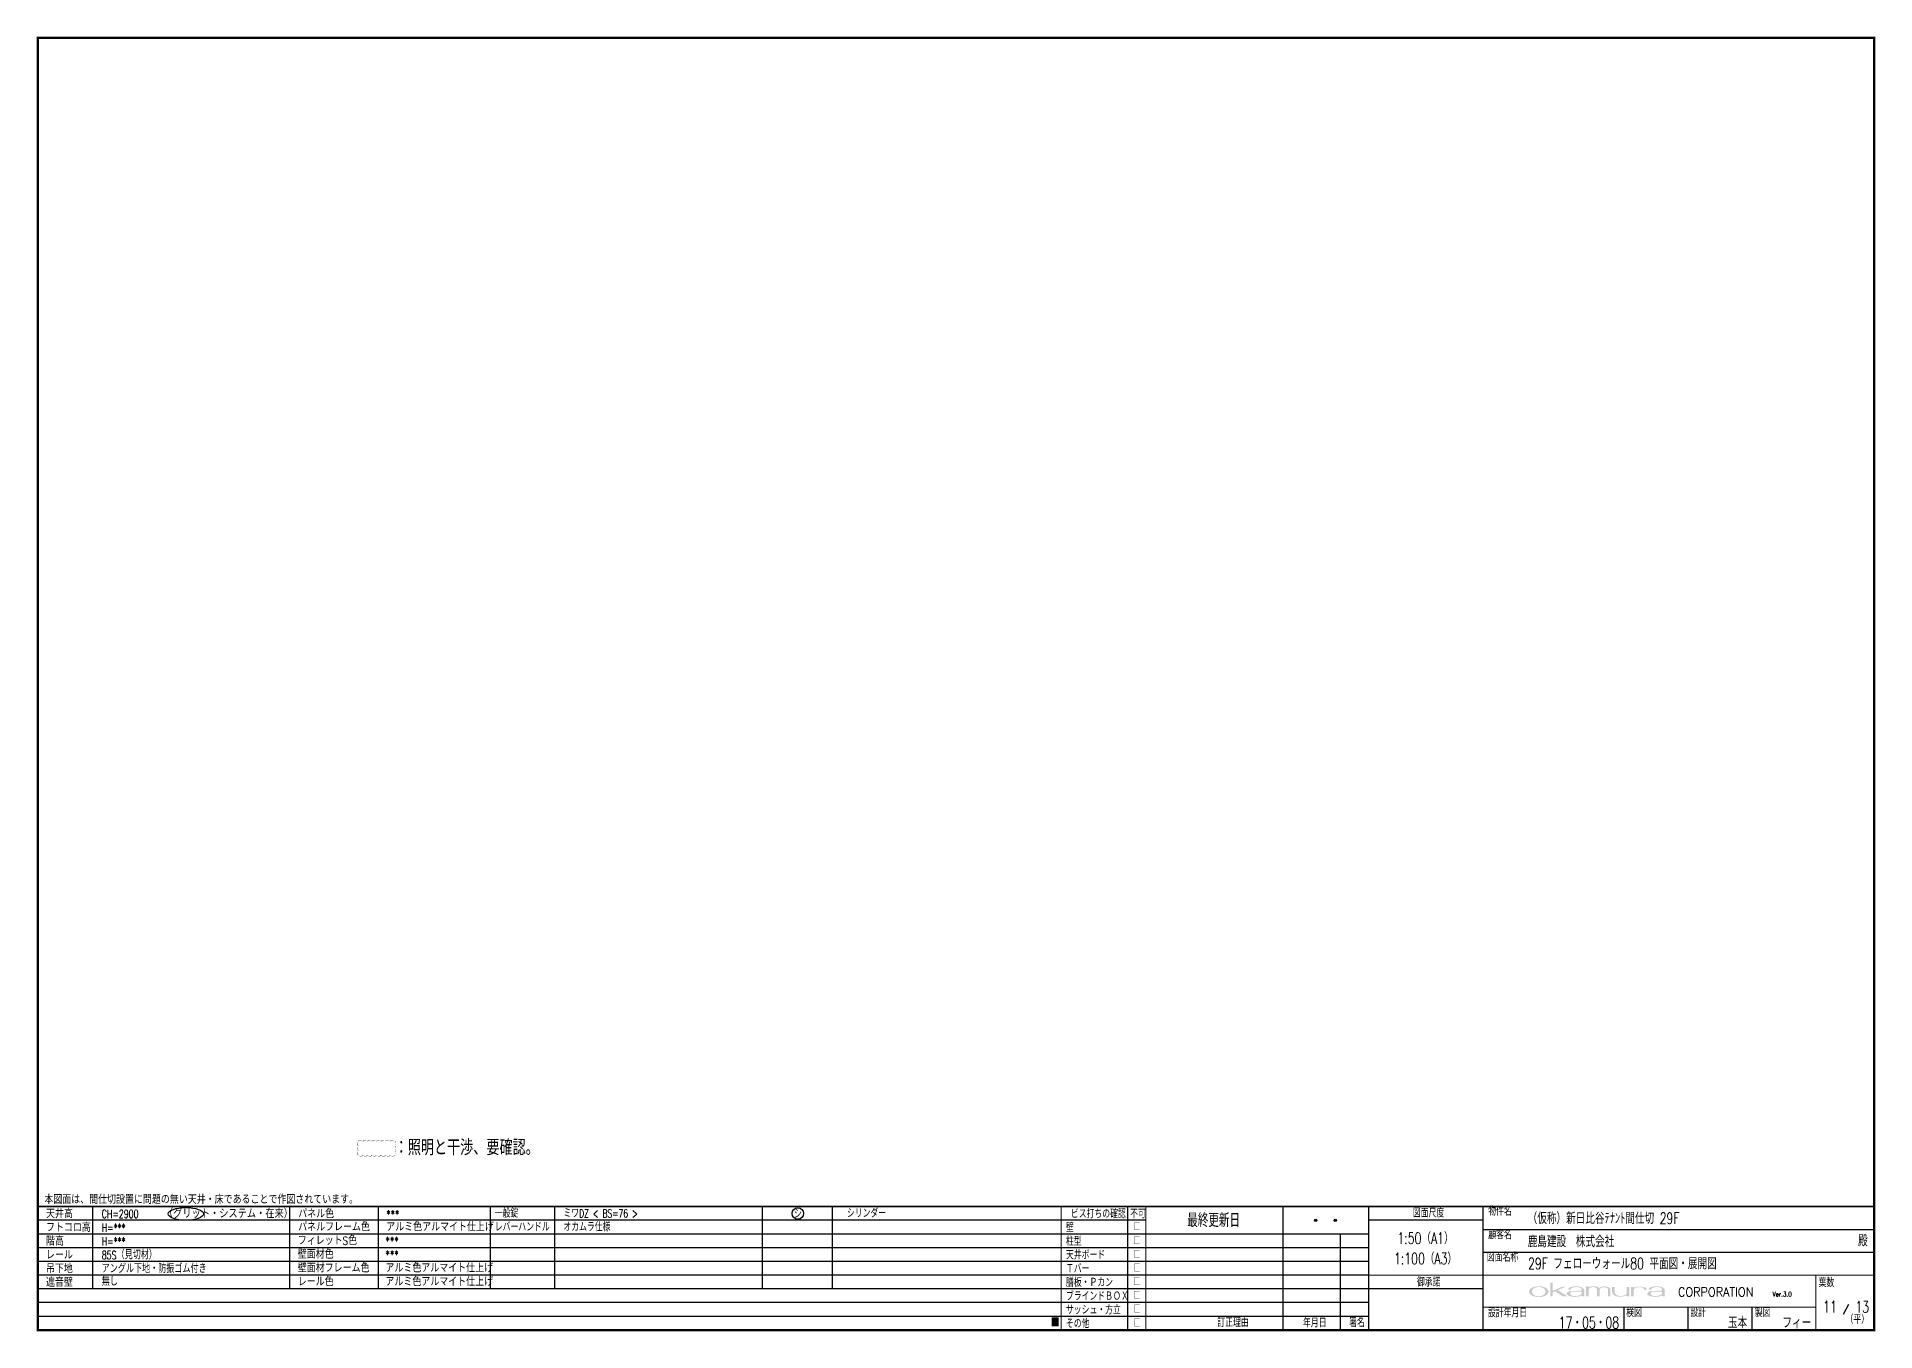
# Model space of a CAD drawing. Header units: millimetres. Extents: x -336714 to 313259, y -164504 to 205815.
# Drawn here: x -304360 to -264160, y -164504 to -136204 of the extents above; entities that cross this region are included whole.
import ezdxf
from ezdxf.enums import TextEntityAlignment as Align

# ---------------------------------------------------------------- set-up
doc = ezdxf.new("R2010")
doc.units = ezdxf.units.MM
doc.header["$LTSCALE"] = 10
for name, color, linetype in [('_図面枠', 7, 'Continuous'), ('_図面補足', 3, 'Continuous'), ('_文字', 3, 'Continuous'), ('_汎用', 30, 'Continuous'), ('_矢視', 120, 'Continuous')]:
    doc.layers.add(name, color=color, linetype=linetype)
doc.styles.add('OKAMURA', font='simplex8.shx', dxfattribs={"width": 0.7, "bigfont": 'BIGFONT.shx'})
doc.styles.add('OKAMURA-G', font='MS Gothic.ttf', dxfattribs={"width": 0.7})
doc.styles.get("Standard").update_dxf_attribs({"font": 'simplex8.shx', "bigfont": 'BIGFONT.shx'})

# ---------------------------------------------------------------- blocks, each defined once
blk = doc.blocks.new('Zuwaku_A1')
at = {"layer": '_図面枠', "linetype": 'Continuous'}
h = blk.add_hatch(color=7, dxfattribs=at)
edge = h.paths.add_edge_path()
edge.add_ellipse((656.35, 16.81), major_axis=(-4.3, 0), ratio=0.54777, start_angle=0, end_angle=360)
edge = h.paths.add_edge_path(flags=16)
edge.add_ellipse((656.35, 16.81), major_axis=(-2.96, 0), ratio=0.693584, start_angle=0, end_angle=360)
h.paths.add_polyline_path([(664.66, 17.47), (668.1, 18.92), (666.56, 18.92), (662.5, 17.2), (662.51, 20.72), (661.35, 20.72), (661.35, 14.72), (662.51, 14.72), (662.51, 16.55), (663.49, 16.97), (666.91, 14.72), (668.96, 14.72)])
edge = h.paths.add_edge_path()
edge.add_spline(control_points=[(676.26, 15.22), (676.26, 15.22), (676.26, 17.51), (676.26, 17.51)], knot_values=[0, 0, 0, 0, 1, 1, 1, 1], degree=3, periodic=0)
edge.add_spline(control_points=[(676.26, 17.51), (676.26, 18.11), (675.3, 19.17), (672.72, 19.17)], knot_values=[1, 1, 1, 1, 2, 2, 2, 2], degree=3, periodic=0)
edge.add_spline(control_points=[(672.72, 19.17), (670.78, 19.17), (669.21, 18.67), (669.21, 17.73)], knot_values=[2, 2, 2, 2, 3, 3, 3, 3], degree=3, periodic=0)
edge.add_line((669.21, 17.73), (670.42, 17.73))
edge.add_spline(control_points=[(670.42, 17.73), (670.42, 17.89), (670.53, 18.83), (672.75, 18.83)], knot_values=[5, 5, 5, 5, 6, 6, 6, 6], degree=3, periodic=0)
edge.add_spline(control_points=[(672.75, 18.83), (674.87, 18.83), (674.98, 18.01), (675.06, 17.73)], knot_values=[6, 6, 6, 6, 7, 7, 7, 7], degree=3, periodic=0)
edge.add_spline(control_points=[(675.06, 17.73), (675.06, 17.73), (675.11, 17.5), (675.02, 17.39)], knot_values=[7, 7, 7, 7, 8, 8, 8, 8], degree=3, periodic=0)
edge.add_spline(control_points=[(675.02, 17.39), (674.89, 17.22), (674.39, 17.22), (674.39, 17.22)], knot_values=[8, 8, 8, 8, 9, 9, 9, 9], degree=3, periodic=0)
edge.add_spline(control_points=[(674.39, 17.22), (673.93, 17.13), (670.82, 17.15), (670.82, 17.15)], knot_values=[9, 9, 9, 9, 10, 10, 10, 10], degree=3, periodic=0)
edge.add_spline(control_points=[(670.82, 17.15), (670.08, 17.15), (668.59, 16.77), (668.59, 15.89)], knot_values=[10, 10, 10, 10, 11, 11, 11, 11], degree=3, periodic=0)
edge.add_spline(control_points=[(668.59, 15.89), (668.59, 15.13), (670.18, 14.52), (672.15, 14.52)], knot_values=[11, 11, 11, 11, 12, 12, 12, 12], degree=3, periodic=0)
edge.add_spline(control_points=[(672.15, 14.52), (673.24, 14.52), (674.22, 14.71), (674.88, 15.01)], knot_values=[12, 12, 12, 12, 13, 13, 13, 13], degree=3, periodic=0)
edge.add_spline(control_points=[(674.88, 15.01), (674.88, 15.01), (675.02, 15.08), (675.06, 14.98)], knot_values=[13, 13, 13, 13, 14, 14, 14, 14], degree=3, periodic=0)
edge.add_spline(control_points=[(675.06, 14.98), (675.09, 14.87), (675.22, 14.75), (675.36, 14.75), (675.51, 14.75), (676.3, 14.75), (676.3, 14.75)], knot_values=[14, 14, 14, 14, 15, 15, 15, 16, 16, 16, 16], degree=3, periodic=0)
edge.add_spline(control_points=[(676.3, 14.75), (676.3, 14.75), (676.37, 14.75), (676.37, 14.79), (676.37, 14.84), (676.26, 15.09), (676.26, 15.22)], knot_values=[16, 16, 16, 16, 17, 17, 17, 18, 18, 18, 18], degree=3, periodic=0)
edge = h.paths.add_edge_path(flags=16)
edge.add_spline(control_points=[(670.06, 15.97), (670.06, 16.26), (670.35, 16.87), (671.31, 16.87)], knot_values=[3, 3, 3, 3, 4, 4, 4, 4], degree=3, periodic=0)
edge.add_spline(control_points=[(671.31, 16.87), (671.31, 16.87), (674.93, 16.87), (674.93, 16.87)], knot_values=[4, 4, 4, 4, 5, 5, 5, 5], degree=3, periodic=0)
edge.add_spline(control_points=[(674.93, 16.87), (675.02, 16.87), (675.09, 16.8), (675.09, 16.72)], knot_values=[5, 5, 5, 5, 6, 6, 6, 6], degree=3, periodic=0)
edge.add_spline(control_points=[(675.09, 16.72), (675.09, 16.72), (675.09, 16.72), (675.09, 16.72)], knot_values=[6, 6, 6, 6, 7, 7, 7, 7], degree=3, periodic=0)
edge.add_spline(control_points=[(675.09, 16.72), (675.09, 16.72), (675.09, 15.97), (675.09, 15.97)], knot_values=[0, 0, 0, 0, 1, 1, 1, 1], degree=3, periodic=0)
edge.add_spline(control_points=[(675.09, 15.97), (675.09, 15.37), (673.57, 14.9), (672.22, 14.9)], knot_values=[1, 1, 1, 1, 2, 2, 2, 2], degree=3, periodic=0)
edge.add_spline(control_points=[(672.22, 14.9), (671.02, 14.9), (670.06, 15.37), (670.06, 15.97)], knot_values=[2, 2, 2, 2, 3, 3, 3, 3], degree=3, periodic=0)
edge = h.paths.add_edge_path()
edge.add_spline(control_points=[(678.22, 17.51), (678.24, 18.31), (679.09, 18.82), (680.09, 18.82)], knot_values=[8, 8, 8, 8, 9, 9, 9, 9], degree=3, periodic=0)
edge.add_spline(control_points=[(680.09, 18.82), (681.11, 18.82), (681.88, 18.27), (681.88, 17.77)], knot_values=[9, 9, 9, 9, 10, 10, 10, 10], degree=3, periodic=0)
edge.add_spline(control_points=[(681.88, 17.77), (681.88, 17.77), (681.88, 14.72), (681.88, 14.72)], knot_values=[10, 10, 10, 10, 11, 11, 11, 11], degree=3, periodic=0)
edge.add_spline(control_points=[(681.88, 14.72), (681.88, 14.72), (682.99, 14.72), (682.99, 14.72)], knot_values=[11, 11, 11, 11, 12, 12, 12, 12], degree=3, periodic=0)
edge.add_spline(control_points=[(682.99, 14.72), (682.99, 14.72), (682.99, 17.65), (682.99, 17.65)], knot_values=[12, 12, 12, 12, 13, 13, 13, 13], degree=3, periodic=0)
edge.add_spline(control_points=[(682.99, 17.65), (682.99, 17.65), (682.99, 17.65), (682.99, 17.65)], knot_values=[13, 13, 13, 13, 13.99999, 13.99999, 13.99999, 13.99999], degree=3, periodic=0)
edge.add_spline(control_points=[(682.99, 17.65), (682.99, 18.08), (683.82, 18.76), (684.83, 18.76)], knot_values=[14, 14, 14, 14, 15, 15, 15, 15], degree=3, periodic=0)
edge.add_spline(control_points=[(684.83, 18.76), (685.85, 18.76), (686.62, 18.31), (686.62, 17.8)], knot_values=[15, 15, 15, 15, 16, 16, 16, 16], degree=3, periodic=0)
edge.add_spline(control_points=[(686.62, 17.8), (686.62, 17.8), (686.62, 14.71), (686.62, 14.71)], knot_values=[16, 16, 16, 16, 17, 17, 17, 17], degree=3, periodic=0)
edge.add_spline(control_points=[(686.62, 14.71), (686.62, 14.71), (687.73, 14.71), (687.73, 14.71)], knot_values=[17, 17, 17, 17, 18, 18, 18, 18], degree=3, periodic=0)
edge.add_spline(control_points=[(687.73, 14.71), (687.73, 14.71), (687.73, 17.81), (687.73, 17.81)], knot_values=[18, 18, 18, 18, 19, 19, 19, 19], degree=3, periodic=0)
edge.add_spline(control_points=[(687.73, 17.81), (687.73, 18.33), (686.53, 19.13), (685.11, 19.13)], knot_values=[19, 19, 19, 19, 20, 20, 20, 20], degree=3, periodic=0)
edge.add_spline(control_points=[(685.11, 19.13), (684.1, 19.13), (683.18, 18.79), (682.75, 18.35)], knot_values=[0, 0, 0, 0, 1, 1, 1, 1], degree=3, periodic=0)
edge.add_spline(control_points=[(682.75, 18.35), (682.32, 18.9), (681.51, 19.16), (680.37, 19.16)], knot_values=[1, 1, 1, 1, 2, 2, 2, 2], degree=3, periodic=0)
edge.add_spline(control_points=[(680.37, 19.16), (679.61, 19.16), (678.81, 19), (678.24, 18.74)], knot_values=[2, 2, 2, 2, 3, 3, 3, 3], degree=3, periodic=0)
edge.add_spline(control_points=[(678.24, 18.74), (678.24, 18.74), (678.24, 19.07), (678.24, 19.07)], knot_values=[3, 3, 3, 3, 4, 4, 4, 4], degree=3, periodic=0)
edge.add_spline(control_points=[(678.24, 19.07), (678.24, 19.07), (677.06, 19.07), (677.06, 19.07)], knot_values=[4, 4, 4, 4, 5, 5, 5, 5], degree=3, periodic=0)
edge.add_spline(control_points=[(677.06, 19.07), (677.06, 19.07), (677.06, 14.72), (677.06, 14.72)], knot_values=[5, 5, 5, 5, 6, 6, 6, 6], degree=3, periodic=0)
edge.add_spline(control_points=[(677.06, 14.72), (677.06, 14.72), (678.22, 14.72), (678.22, 14.72)], knot_values=[6, 6, 6, 6, 7, 7, 7, 7], degree=3, periodic=0)
edge.add_spline(control_points=[(678.22, 14.72), (678.22, 14.72), (678.22, 17.51), (678.22, 17.51)], knot_values=[7, 7, 7, 7, 8, 8, 8, 8], degree=3, periodic=0)
edge = h.paths.add_edge_path()
edge.add_spline(control_points=[(689.57, 16.35), (689.57, 16.35), (689.57, 18.89), (689.57, 18.89)], knot_values=[3, 3, 3, 3, 4, 4, 4, 4], degree=3, periodic=0)
edge.add_spline(control_points=[(689.57, 18.89), (689.57, 18.89), (688.46, 18.89), (688.46, 18.89)], knot_values=[4, 4, 4, 4, 5, 5, 5, 5], degree=3, periodic=0)
edge.add_spline(control_points=[(688.46, 18.89), (688.46, 18.89), (688.46, 16.46), (688.46, 16.46)], knot_values=[5, 5, 5, 5, 6, 6, 6, 6], degree=3, periodic=0)
edge.add_spline(control_points=[(688.46, 16.46), (688.46, 15.53), (689.96, 14.56), (691.9, 14.56)], knot_values=[6, 6, 6, 6, 7, 7, 7, 7], degree=3, periodic=0)
edge.add_spline(control_points=[(691.9, 14.56), (692.86, 14.56), (694.01, 14.84), (694.77, 15.22)], knot_values=[7, 7, 7, 7, 8, 8, 8, 8], degree=3, periodic=0)
edge.add_spline(control_points=[(694.77, 15.22), (694.77, 15.22), (694.76, 14.71), (694.76, 14.71)], knot_values=[8, 8, 8, 8, 9, 9, 9, 9], degree=3, periodic=0)
edge.add_spline(control_points=[(694.76, 14.71), (694.76, 14.71), (695.94, 14.71), (695.94, 14.71)], knot_values=[9, 9, 9, 9, 10, 10, 10, 10], degree=3, periodic=0)
edge.add_spline(control_points=[(695.94, 14.71), (695.94, 14.71), (695.94, 18.89), (695.94, 18.89)], knot_values=[10, 10, 10, 10, 11, 11, 11, 11], degree=3, periodic=0)
edge.add_spline(control_points=[(695.94, 18.89), (695.94, 18.89), (694.78, 18.89), (694.78, 18.89)], knot_values=[11, 11, 11, 11, 12, 12, 12, 12], degree=3, periodic=0)
edge.add_spline(control_points=[(694.78, 18.89), (694.78, 18.89), (694.78, 16.01), (694.78, 16.01)], knot_values=[0, 0, 0, 0, 1, 1, 1, 1], degree=3, periodic=0)
edge.add_spline(control_points=[(694.78, 16.01), (694.69, 15.42), (693.28, 14.88), (692.1, 14.88)], knot_values=[1, 1, 1, 1, 2, 2, 2, 2], degree=3, periodic=0)
edge.add_spline(control_points=[(692.1, 14.88), (690.41, 14.88), (689.57, 15.85), (689.57, 16.35)], knot_values=[2, 2, 2, 2, 3, 3, 3, 3], degree=3, periodic=0)
edge = h.paths.add_edge_path()
edge.add_spline(control_points=[(697.85, 17.5), (697.85, 17.5), (697.86, 17.5), (697.86, 17.5)], knot_values=[6, 6, 6, 6, 6.99999, 6.99999, 6.99999, 6.99999], degree=3, periodic=0)
edge.add_spline(control_points=[(697.86, 17.5), (697.86, 18.11), (699.07, 18.79), (700.55, 18.79)], knot_values=[7, 7, 7, 7, 8, 8, 8, 8], degree=3, periodic=0)
edge.add_spline(control_points=[(700.55, 18.79), (701.81, 18.79), (702.29, 18.22), (702.44, 17.73)], knot_values=[8, 8, 8, 8, 9, 9, 9, 9], degree=3, periodic=0)
edge.add_spline(control_points=[(702.44, 17.73), (702.44, 17.73), (703.75, 17.73), (703.75, 17.73)], knot_values=[9, 9, 9, 9, 10, 10, 10, 10], degree=3, periodic=0)
edge.add_spline(control_points=[(703.75, 17.73), (703.51, 18.42), (702.69, 18.97), (700.56, 18.97)], knot_values=[10, 10, 10, 10, 11, 11, 11, 11], degree=3, periodic=0)
edge.add_spline(control_points=[(700.56, 18.97), (699.45, 18.97), (698.49, 18.76), (697.85, 18.45)], knot_values=[0, 0, 0, 0, 1, 1, 1, 1], degree=3, periodic=0)
edge.add_spline(control_points=[(697.85, 18.45), (697.85, 18.45), (697.85, 18.88), (697.85, 18.88)], knot_values=[1, 1, 1, 1, 2, 2, 2, 2], degree=3, periodic=0)
edge.add_spline(control_points=[(697.85, 18.88), (697.85, 18.88), (696.71, 18.88), (696.71, 18.88)], knot_values=[2, 2, 2, 2, 3, 3, 3, 3], degree=3, periodic=0)
edge.add_spline(control_points=[(696.71, 18.88), (696.71, 18.88), (696.71, 14.72), (696.71, 14.72)], knot_values=[3, 3, 3, 3, 4, 4, 4, 4], degree=3, periodic=0)
edge.add_spline(control_points=[(696.71, 14.72), (696.71, 14.72), (697.85, 14.72), (697.85, 14.72)], knot_values=[4, 4, 4, 4, 5, 5, 5, 5], degree=3, periodic=0)
edge.add_spline(control_points=[(697.85, 14.72), (697.85, 14.72), (697.85, 17.5), (697.85, 17.5)], knot_values=[5, 5, 5, 5, 6, 6, 6, 6], degree=3, periodic=0)
edge = h.paths.add_edge_path()
edge.add_spline(control_points=[(711.44, 15.22), (711.44, 15.22), (711.44, 17.51), (711.44, 17.51)], knot_values=[0, 0, 0, 0, 1, 1, 1, 1], degree=3, periodic=0)
edge.add_spline(control_points=[(711.44, 17.51), (711.44, 18.11), (710.48, 19.17), (707.9, 19.17)], knot_values=[1, 1, 1, 1, 2, 2, 2, 2], degree=3, periodic=0)
edge.add_spline(control_points=[(707.9, 19.17), (705.96, 19.17), (704.39, 18.67), (704.39, 17.73)], knot_values=[2, 2, 2, 2, 3, 3, 3, 3], degree=3, periodic=0)
edge.add_line((704.39, 17.73), (705.6, 17.73))
edge.add_spline(control_points=[(705.6, 17.73), (705.6, 17.89), (705.71, 18.83), (707.93, 18.83)], knot_values=[5, 5, 5, 5, 6, 6, 6, 6], degree=3, periodic=0)
edge.add_spline(control_points=[(707.93, 18.83), (710.05, 18.83), (710.16, 18.01), (710.24, 17.73)], knot_values=[6, 6, 6, 6, 7, 7, 7, 7], degree=3, periodic=0)
edge.add_spline(control_points=[(710.24, 17.73), (710.24, 17.73), (710.29, 17.5), (710.21, 17.39)], knot_values=[7, 7, 7, 7, 8, 8, 8, 8], degree=3, periodic=0)
edge.add_spline(control_points=[(710.21, 17.39), (710.07, 17.22), (709.57, 17.22), (709.57, 17.22)], knot_values=[8, 8, 8, 8, 9, 9, 9, 9], degree=3, periodic=0)
edge.add_spline(control_points=[(709.57, 17.22), (709.11, 17.13), (706, 17.15), (706, 17.15)], knot_values=[9, 9, 9, 9, 10, 10, 10, 10], degree=3, periodic=0)
edge.add_spline(control_points=[(706, 17.15), (705.27, 17.15), (703.77, 16.77), (703.77, 15.89)], knot_values=[10, 10, 10, 10, 11, 11, 11, 11], degree=3, periodic=0)
edge.add_spline(control_points=[(703.77, 15.89), (703.77, 15.13), (705.36, 14.52), (707.33, 14.52)], knot_values=[11, 11, 11, 11, 12, 12, 12, 12], degree=3, periodic=0)
edge.add_spline(control_points=[(707.33, 14.52), (708.42, 14.52), (709.4, 14.71), (710.06, 15.01)], knot_values=[12, 12, 12, 12, 13, 13, 13, 13], degree=3, periodic=0)
edge.add_spline(control_points=[(710.06, 15.01), (710.06, 15.01), (710.2, 15.08), (710.24, 14.98)], knot_values=[13, 13, 13, 13, 14, 14, 14, 14], degree=3, periodic=0)
edge.add_spline(control_points=[(710.24, 14.98), (710.27, 14.87), (710.4, 14.75), (710.55, 14.75), (710.69, 14.75), (711.48, 14.75), (711.48, 14.75)], knot_values=[14, 14, 14, 14, 15, 15, 15, 16, 16, 16, 16], degree=3, periodic=0)
edge.add_spline(control_points=[(711.48, 14.75), (711.48, 14.75), (711.56, 14.75), (711.56, 14.79), (711.56, 14.84), (711.44, 15.09), (711.44, 15.22)], knot_values=[16, 16, 16, 16, 17, 17, 17, 18, 18, 18, 18], degree=3, periodic=0)
edge = h.paths.add_edge_path(flags=16)
edge.add_spline(control_points=[(710.27, 15.97), (710.27, 15.97), (710.27, 16.72), (710.27, 16.72)], knot_values=[0, 0, 0, 0, 1, 1, 1, 1], degree=3, periodic=0)
edge.add_spline(control_points=[(710.27, 16.72), (710.27, 16.8), (710.2, 16.87), (710.11, 16.87)], knot_values=[5, 5, 5, 5, 6, 6, 6, 6], degree=3, periodic=0)
edge.add_spline(control_points=[(710.11, 16.87), (710.11, 16.87), (706.49, 16.87), (706.49, 16.87)], knot_values=[4, 4, 4, 4, 5, 5, 5, 5], degree=3, periodic=0)
edge.add_spline(control_points=[(706.49, 16.87), (705.54, 16.87), (705.24, 16.26), (705.24, 15.97)], knot_values=[3, 3, 3, 3, 4, 4, 4, 4], degree=3, periodic=0)
edge.add_spline(control_points=[(705.24, 15.97), (705.24, 15.37), (706.2, 14.9), (707.4, 14.9)], knot_values=[2, 2, 2, 2, 3, 3, 3, 3], degree=3, periodic=0)
edge.add_spline(control_points=[(707.4, 14.9), (708.75, 14.9), (710.27, 15.37), (710.27, 15.97)], knot_values=[1, 1, 1, 1, 2, 2, 2, 2], degree=3, periodic=0)
at = {"layer": '_図面枠', "color": 7}
for p, q in [((476.5, 54), (476.5, 0)), ((632, 44), (803, 44)), ((632, 34), (803, 34))]:
    blk.add_line(p, q, dxfattribs=at)
at = {"layer": '_図面枠', "color": 7, "linetype": 'Continuous'}
for p, q in [((544.5, 54), (544.5, 0)), ((484.5, 48), (0, 48)), ((582, 42), (0, 42)), ((569.5, 42), (569.5, 0)), ((632, 48), (582, 48)), ((582, 36), (0, 36)), ((582, 30), (0, 30)), ((484.5, 24), (0, 24)), ((632, 18), (0, 18)), ((582, 24), (484.5, 24)), ((582, 12), (0, 12)), ((693.5, 10), (693.5, 0)), ((721.5, 10), (721.5, 0)), ((749.5, 10), (749.5, 0)), ((789.56, 6.99), (791.94, 11.38)), ((582, 6), (0, 6))]:
    blk.add_line(p, q, dxfattribs=at)
at = {"layer": '_図面枠', "color": 7, "const_width": 1}
blk.add_lwpolyline([(803, 565), (0, 565), (0, 0), (803, 0)], close=True, dxfattribs=at)
at = {"layer": '_図面枠', "color": 7}
for points, const_width in [([(0, 54), (803, 54)], 0.7), ([(582, 24), (803, 24)], 0.5), ([(632, 10), (777.5, 10)], 0.5)]:
    blk.add_lwpolyline(points, dxfattribs=dict(at, const_width=const_width))
at = {"layer": '_図面枠', "color": 7, "linetype": 'Continuous', "const_width": 0.5}
for points in [[(447.5, 54), (447.5, 0)], [(484.5, 54), (484.5, 0)], [(582, 54), (582, 0)], [(632, 54), (632, 0)], [(777.5, 24), (777.5, 0)]]:
    blk.add_lwpolyline(points, dxfattribs=at)
at = {"layer": '_図面枠', "color": 7, "linetype": 'Continuous'}
for centre, radius in [((558.84, 48.01), 0.5), ((558.84, 48.01), 0.25), ((567.34, 48.01), 0.5), ((567.34, 48.01), 0.25)]:
    blk.add_circle(centre, radius, dxfattribs=at)
at = {"layer": '_図面枠', "color": 3, "style": 'OKAMURA', "width": 0.7}
for s, height, p in [('ビス打ちの確認', 3.5, (451.74, 48.95)), ('不可', 3.5, (477.67, 48.95)), ('最終更新日', 6, (502.65, 45.02)), ('図面尺度 ', 3.5, (601.31, 49.3)), ('物件名 ', 3.5, (634.27, 50.08)), ('壁', 3.5, (449.59, 42.95)), ('柱型', 3.5, (449.59, 36.95)), ('顧客名 ', 3.5, (634.27, 39.81)), ('殿', 5, (796, 36.61)), ('天井ボード', 3.5, (449.59, 30.95)), ('図面名称 ', 3.5, (633.67, 29.99)), ('Ｔバー', 3.5, (449.59, 24.95)), ('膳板・Ｐカン', 3.5, (449.59, 18.95)), ('ブラインドＢＯＸ', 3.5, (449.59, 12.95)), ('御承諾', 3.5, (603.08, 19.09)), ('葉数 ', 3.5, (778.75, 18.84)), ('サッシュ・方立', 3.5, (449.59, 6.95)), ('設計年月日 ', 3.5, (634.13, 5.63)), ('検図 ', 3.5, (694.58, 5.77)), ('設計 ', 3.5, (722.64, 5.77)), ('製図 ', 3.5, (750.84, 5.77)), ('その他', 3.5, (449.59, 0.95)), ('訂正理由 ', 3.5, (515.81, 1.46)), ('年月日 ', 3.5, (553.25, 1.26)), ('署名 ', 3.5, (573.44, 1.4))]:
    blk.add_text(s, height=height, dxfattribs=at).set_placement(p)
at = {"layer": '_図面枠', "color": 7, "linetype": 'Continuous', "width": 0.9}
for s, height, p in [('CORPORATION', 4, (717.23, 14.67)), ('Ver.3.0', 2, (758.59, 14.67))]:
    blk.add_text(s, height=height, dxfattribs=at).set_placement(p)
at = {"layer": '_図面枠', "color": 3, "style": 'OKAMURA', "flags": 8}
for tag, p, height, width in [('備考欄01', (3, 49.5), 3.5, 0.7), ('BUKKENNAME', (651.52, 46.4), 5, 0.7), ('備考欄02', (3, 43.5), 3.5, 0.7), ('備考欄03', (3, 37.5), 3.5, 0.7), ('ビス打ち確認01', (479.23, 43.5), 3, 0.7), ('ビス打ち確認02', (479.23, 37.5), 3, 0.7), ('図面更新内容01', (487.5, 37.5), 3, 0.7), ('KOKYAKUNAME', (651.57, 36.24), 5, 0.7), ('備考欄04', (3, 31.5), 3.5, 0.7), ('ビス打ち確認03', (479.23, 31.5), 3, 0.7), ('図面更新内容02', (487.5, 31.5), 3, 0.7), ('ZUMENNAME(FREE_INPUT)', (651.66, 26.61), 5, 0.7), ('備考欄05', (3, 25.5), 3.5, 0.7), ('ビス打ち確認04', (479.23, 25.5), 3, 0.7), ('図面更新内容03', (487.5, 25.5), 3, 0.7), ('備考欄06', (3, 19.5), 3.5, 0.7), ('備考欄07', (3, 13.5), 3.5, 0.7), ('ビス打ち確認05', (479.23, 19.5), 3, 0.7), ('ビス打ち確認06', (479.23, 13.5), 3, 0.7), ('図面更新内容04', (487.5, 19.5), 3, 0.7), ('図面更新内容05', (487.5, 13.5), 3, 0.7), ('備考欄08', (3, 7.5), 3.5, 0.7), ('ビス打ち確認07', (479.23, 7.5), 3, 0.7), ('図面更新内容06', (487.5, 7.5), 3, 0.7), ('備考欄09', (3, 1.5), 3.5, 0.7), ('避難安全検証法', (442.95, 1.45), 3.5, 0.8), ('ビス打ち確認08', (479.23, 1.5), 3, 0.7)]:
    blk.add_attdef(tag, p, '', height=height, dxfattribs=dict(at, width=width))
at = {"layer": '_図面枠', "color": 3, "style": 'OKAMURA', "width": 0.7, "flags": 8}
for tag, height, p in [('最終更新年', 4, (556.84, 46)), ('最終更新月', 4, (565.34, 46)), ('最終更新日', 4, (573.84, 46)), ('SYODAKU-DATE', 5, (629.18, 4.9)), ('YOUSUU-KO', 5, (786.75, 7.74)), ('YOUSUU', 5, (800.8, 7.67)), ('SEKKEI-DATE', 5, (691.5, 0.75)), ('KENZU', 5, (719.5, 0.75)), ('SEKKEI', 5, (747.5, 0.75)), ('SEIZU', 5, (775.5, 0.75))]:
    blk.add_attdef(tag, text='', height=height, dxfattribs=at).set_placement(p, align=Align.RIGHT)
for tag, height, p in [('図面更新日01', 3, (557, 37.5)), ('更新者名01', 3, (575.75, 37.5)), ('ZUMENSCALE', 5, (606.84, 37.68)), ('図面更新日02', 3, (557, 31.5)), ('更新者名02', 3, (575.75, 31.5)), ('ZUMENSCALE02', 5, (606.84, 28.78)), ('図面更新日03', 3, (557, 25.5)), ('更新者名03', 3, (575.75, 25.5)), ('図面更新日04', 3, (557, 19.5)), ('図面更新日05', 3, (557, 13.5)), ('更新者名04', 3, (575.75, 19.5)), ('更新者名05', 3, (575.75, 13.5)), ('図面更新日06', 3, (557, 7.5)), ('SYODAKUCHECK', 8, (597.3, 4.9)), ('更新者名06', 3, (575.75, 7.5))]:
    blk.add_attdef(tag, text='', height=height, dxfattribs=at).set_placement(p, align=Align.CENTER)
at = {"layer": '_図面補足', "color": 2, "style": 'OKAMURA', "width": 0.8, "flags": 8}
blk.add_attdef('注意事項', (2.82, 55.24), '', height=3.5, dxfattribs=at)
at = {"layer": 'Defpoints', "style": 'OKAMURA', "width": 0.7, "flags": 8}
blk.add_attdef('ZUWAKUTYPE', text='', height=3.5, dxfattribs=at).set_placement((800.8, 2.77), align=Align.RIGHT)
blk = doc.blocks.new('KYHIEU')
at = {"color": 0, "linetype": 'ByBlock'}
blk.add_circle((125, 0), 125, dxfattribs=at)
at = {"color": 0, "linetype": 'ByBlock', "lineweight": -2, "style": 'OKAMURA', "width": 0.7}
blk.add_attdef('サ', text='', height=175, dxfattribs=at).set_placement((125, 0), align=Align.MIDDLE)
blk = doc.blocks.new('P18_FRAME')
at = {"layer": '_図面枠', "color": 7, "linetype": 'Continuous'}
for p, q in [((1197, 2700), (1197, 900)), ((5500, 2700), (5500, 900)), ((7441, 2700), (7441, 900)), ((11296, 2700), (11296, 900)), ((15840, 2700), (15840, 900)), ((17367, 2700), (17367, 900))]:
    blk.add_line(p, q, dxfattribs=at)
at = {"layer": '_図面枠'}
blk.add_line((9891, 2700), (9891, 900), dxfattribs=at)
at = {"layer": '_図面枠', "color": 3}
blk.add_ellipse((3235, 2541), major_axis=(-386, 0), ratio=0.35894, dxfattribs=at)
at = {"layer": '_汎用'}
blk.add_lwpolyline([(7005, 3826, 0, 10, 0.520567), (7105, 3826, 0, 10, 0.520567), (7205, 3826, 0, 10, 0.520567), (7305, 3826, 0, 10, 0.520567), (7405, 3826, 0, 10, 0.520567), (7505, 3826, 0, 10, 0.520567), (7605, 3826, 0, 10, 0.520567), (7705, 3826, 0, 10, 0.520567), (7805, 3826, 0, 10, 0.520567), (7805, 3926, 0, 10, 0.520567), (7805, 4026, 0, 10, 0.520567), (7805, 4126, 0, 10, 0.520567), (7705, 4126, 0, 10, 0.520567), (7605, 4126, 0, 10, 0.520567), (7505, 4126, 0, 10, 0.520567), (7405, 4126, 0, 10, 0.520567), (7305, 4126, 0, 10, 0.520567), (7205, 4126, 0, 10, 0.520567), (7105, 4126, 0, 10, 0.520567), (7005, 4126, 0, 10, 0.520567), (7005, 4026, 0, 10, 0.520567), (7005, 3926, 0, 10, 0.520567)], format="xyseb", close=True, dxfattribs=at)
at = {"layer": '_図面枠', "xscale": 50, "yscale": 50, "zscale": 50}
blk.add_blockref('Zuwaku_A1', (0, 0), dxfattribs=at).add_auto_attribs({'ZUMENSCALE': '1:50（A1）', 'ZUMENSCALE02': '1:100（A3）', 'BUKKENNAME': '（仮称）新日比谷ﾃﾅﾝﾄ間仕切 29F', 'KOKYAKUNAME': '鹿島建設\u3000株式会社', 'ZUMENNAME(FREE_INPUT)': '29F フェローウォール80 平面図・展開図', 'SEKKEI-DATE': '17・05・08', 'SEKKEI': '玉本', 'SEIZU': 'フィー', 'YOUSUU-KO': '11', 'YOUSUU': '13', 'ZUWAKUTYPE': '（平）', '避難安全検証法': '■', '注意事項': '本図面は、間仕切設置に問題の無い天井・床であることで作図されています。', 'ビス打ち確認01': '□', 'ビス打ち確認02': '□', 'ビス打ち確認03': '□', 'ビス打ち確認04': '□', 'ビス打ち確認05': '□', 'ビス打ち確認06': '□', 'ビス打ち確認07': '□', 'ビス打ち確認08': '□'})
at = {"layer": '_文字'}
ref = blk.add_blockref('KYHIEU', (16492, 2550), dxfattribs=at)
ref.add_attrib('サ', 'シ', dxfattribs={"layer": '0', "height": 175, "style": 'OKAMURA', "width": 0.7}).set_placement((16617, 2550), align=Align.MIDDLE)
at = {"layer": '_図面枠', "color": 3, "style": 'OKAMURA', "width": 0.8}
for s, p in [('天井高 ', (177, 2450)), ('パネル色', (5692, 2450)), ('***', (7618, 2450)), ('階高 ', (177, 1850)), ('フトコロ高 ', (177, 2150)), ('パネルフレーム色', (5692, 2163)), ('フィレットS色', (5683, 1865)), ('***', (7600, 1865)), ('アルミ色アルマイト仕上げ', (7618, 2163)), ('レール', (177, 1550)), ('壁面材色', (5683, 1565)), ('***', (7600, 1565)), ('吊下地', (177, 1250)), ('壁面材フレーム色', (5683, 1265)), ('アルミ色アルマイト仕上げ', (7600, 1265)), ('遮音壁', (177, 950)), ('レール色', (5683, 965)), ('アルミ色アルマイト仕上げ', (7600, 965))]:
    blk.add_text(s, height=175, dxfattribs=at).set_placement(p)
at = {"layer": '_図面枠', "color": 3, "linetype": 'Continuous', "style": 'OKAMURA'}
for s, width, p in [('CH=2900', 0.7, (1396, 2450)), ('（グリット・システム・在来）', 0.8, (2755, 2450)), ('H=***', 0.7, (1396, 2150)), ('H=***', 0.7, (1396, 1850)), ('85S（見切材）', 0.7, (1396, 1550)), ('アングル下地・防振ゴム付き', 0.7, (1396, 1250)), ('無し', 0.7, (1396, 970))]:
    blk.add_text(s, height=180, dxfattribs=dict(at, width=width)).set_placement(p)
at = {"layer": '_文字', "linetype": 'Continuous', "style": 'OKAMURA-G', "width": 0.7}
blk.add_text('：照明と干渉、要確認。', height=300, dxfattribs=at).set_placement((7802, 3854))
at = {"layer": '_文字', "style": 'OKAMURA', "width": 0.7}
for s, p in [('一般錠', (9991, 2462)), ('ミワDZ < BS=76 >', (11491, 2462)), ('シリンダー', (17691, 2462)), ('レバーハンドル', (9991, 2162)), ('オカムラ仕様', (11491, 2162))]:
    blk.add_text(s, height=175, dxfattribs=at).set_placement(p)

msp = doc.modelspace()

# ---------------------------------------------------------------- block references
at = {"layer": '_矢視'}
msp.add_blockref('P18_FRAME', (-304335, -164479), dxfattribs=at)

doc.saveas('drawing.dxf')
